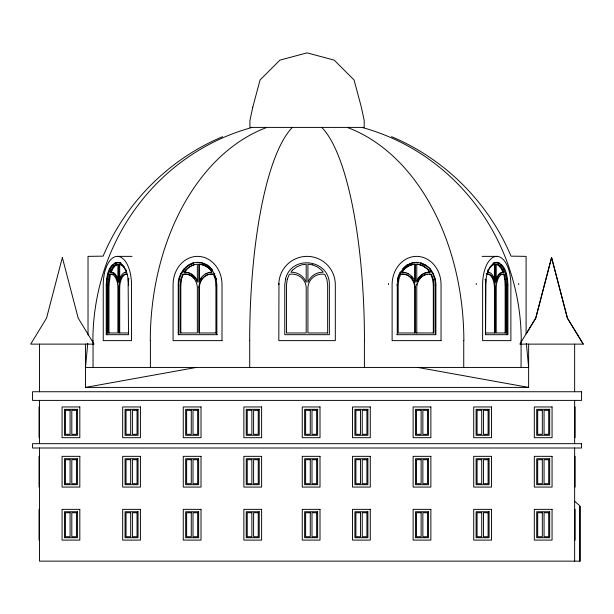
<?xml version="1.0" encoding="UTF-8"?>
<svg xmlns="http://www.w3.org/2000/svg" width="614" height="614" viewBox="0 0 614 614"><rect width="100%" height="100%" fill="white"/><g stroke="black" fill="none" stroke-linecap="round" stroke-linejoin="round"><path stroke-width="0.92" d="M388.47 284.62L388.485 283.499M129.07 278.863L128.119 278.863L128.518 334.684L106.23 334.684L106.23 285.011C106.575 276.807 108.041 263.368 118.325 262.378L114.496 263.137M115.447 263.137C108.609 267.988 107.496 277.252 107.181 285.011L107.181 334.684M109.445 274.358A14.268 7.138 -90 0 1 117.896 287.007L117.896 332.972L108.033 332.972L108.033 285.126L109.445 274.358L110.382 274.358A14.268 7.138 -90 0 1 111.364 274.12M108.97 332.972L108.97 285.126L110.382 274.358M87.764 343.41L85.499 367.441L528.631 367.441L526.359 343.41M217.402 334.684L178.237 334.684L178.237 285.011C177.63 272.455 189.112 259.354 202.252 263.007M178.789 334.684L178.789 285.011C178.797 275.755 184 266.161 193.111 263.137M182.711 274.358A14.268 12.357 -90 0 1 197.347 287.007L197.347 332.972L180.27 332.972L180.27 285.126L180.93 279.309L182.711 274.358L183.248 274.358A14.268 12.357 -90 0 1 194.285 278.234M180.808 332.972L180.808 285.126L181.475 279.309L183.248 274.358M397.273 334.684L397.273 285.011C397.051 274.12 404.987 262.554 416.584 262.378L411.879 263.007M398.141 280.974L398.325 279.309M278.817 284.62A28.252 28.252 0 0 1 307.061 256.368A28.252 28.252 0 0 1 335.313 284.62L335.313 340.632L278.817 340.632L278.963 283.499M485.582 334.684L507.901 334.684L507.901 285.011C507.494 276.883 506.297 264.58 496.757 262.378C487.217 264.58 486.019 276.883 485.605 285.011L485.605 334.684M399.031 274.397L397.427 278.863L397.972 278.863M400.643 274.358L398.87 279.309L398.202 285.126L398.202 332.972L415.279 332.972L415.279 287.007A14.268 12.357 90 0 0 400.643 274.358L400.098 274.358A14.268 12.357 90 0 1 414.742 287.007L415.279 287.007M110.259 272.24C111.502 268.717 113.874 264.764 117.896 264.22L117.896 282.217A15.795 7.898 -90 0 0 110.259 272.24L111.195 272.24A15.795 7.898 -90 0 1 118.088 279.347M111.195 272.24C112.385 268.986 114.457 265.21 118.088 264.411M495.368 264.22C491.353 264.764 488.974 268.717 487.731 272.24A15.795 7.898 -90 0 1 495.368 282.217L495.368 264.22L494.431 264.22L494.431 279.378M526.405 333.571L535.807 318.152L551.641 257.55L567.466 318.152L583.3 344.124L519.851 344.124L535.677 318.152L551.51 257.55L567.344 318.152L583.17 344.124M182.972 271.964L183.993 270.429M184.123 272.24C186.871 267.627 191.975 264.488 197.347 264.22L197.347 282.217A15.795 13.677 90 0 0 184.123 272.24L184.66 272.24A15.795 13.677 -90 0 1 197.309 280.744M184.66 272.24L186.073 270.114L189.749 266.852L194.039 264.803L193.494 264.803M400.366 271.964L399.346 273.499L399.898 273.499M415.279 264.22C409.906 264.488 404.803 267.627 402.055 272.24A15.795 13.677 -90 0 1 415.279 282.217L415.279 264.22C410.804 264.227 406.568 266.33 403.536 269.569M403.743 267.712L406.399 265.355L411.595 263.137M222.583 136.684C169.142 159.057 125.486 202.712 103.114 256.153L88.025 256.368L88.025 334.937M191.33 264.243L193.648 263.137L192.558 263.137M116.384 263.137L118.54 262.569M493.641 262.945L495.084 262.569M85.499 344.124L85.499 387.411L196.28 367.441M117.374 256.368A28.252 14.122 90 0 1 131.496 284.62L131.496 340.632L103.252 340.632L103.252 284.62A28.252 14.122 90 0 1 117.374 256.368L132.033 256.368M482.097 256.368L496.757 256.368A28.252 14.122 -90 0 1 510.879 284.62L510.879 340.632L482.627 340.632L482.627 284.62A28.252 14.122 -90 0 1 496.757 256.368M198.099 262.378L197.547 262.378C202.313 262.577 207.095 264.112 210.387 267.712M496.757 262.378L495.797 262.378L499.635 263.137M117.374 262.378L121.204 263.137M396.721 334.684L435.886 334.684L435.886 285.011C435.894 275.632 430.253 264.956 420.475 263.137L424.351 264.987M492.919 263.137L493.879 263.137M118.763 264.22C122.777 264.764 125.149 268.717 126.392 272.24A15.795 7.898 -90 0 0 118.763 282.217L118.763 264.22L119.699 264.22L119.699 279.378M198.844 264.22C204.216 264.488 209.32 267.627 212.076 272.24A15.795 13.677 -90 0 0 198.844 282.217L198.844 264.22C203.641 264.189 207.992 266.683 211.201 270.114M115.67 264.803L116.606 264.803M202.697 264.803L203.234 264.803M410.889 264.803L411.434 264.803M416.238 264.22C421.818 264.327 427.16 267.435 430.007 272.24A15.795 13.677 90 0 0 416.783 282.217L416.783 264.22L420.628 264.803M496.035 264.411L498.453 264.803L500.932 266.852L503.871 272.24A15.795 7.898 90 0 0 496.235 282.217L496.235 264.22L498.453 264.803M111.809 265.355L113.705 265.355M187.915 265.355L189.005 265.355M202.528 263.137L207.724 265.355M406.399 265.355L406.952 265.355M425.118 265.355L426.216 265.355M500.425 265.355L502.313 265.355M113.199 266.852L114.135 266.852M123.452 266.852L124.396 266.852M189.212 266.852L189.749 266.852M206.979 266.852L207.524 266.852M406.606 266.852L407.143 266.852M420.091 264.803L424.919 266.852M497.517 264.803L499.996 266.852L500.932 266.852M109.507 268.894L110.459 268.894M183.924 268.894L184.476 268.894M207.179 265.355L211.715 268.894L212.736 270.429M402.408 268.894L402.961 268.894M421.02 263.137L425.663 265.355L430.199 268.894M502.728 268.894L504.616 268.894M111.073 270.114L112.009 270.114M125.578 270.114L126.515 270.114M185.528 270.114L186.073 270.114M402.922 270.114L403.467 270.114M424.374 266.852L428.595 270.114M487.608 270.114L488.544 270.114M499.996 266.852L502.122 270.114L503.058 270.114M416.822 280.744A15.795 13.677 90 0 1 429.47 272.24L430.007 272.24M496.043 279.347A15.795 7.898 90 0 1 502.935 272.24L503.871 272.24M107.742 273.499L108.693 273.499M180.861 273.499L181.414 273.499M211.17 268.894L214.225 273.499L214.777 273.499M429.654 268.894L432.716 273.499L433.261 273.499M486.173 273.499L487.125 273.499M498.675 263.137L501.362 265.355L503.664 268.894L505.429 273.499L506.389 273.499M198.844 287.007A14.268 12.357 -90 0 1 213.488 274.358L214.025 274.358A14.268 12.357 -90 0 0 199.389 287.007L198.844 287.007L198.844 332.972L216.466 332.972M429.178 274.12A14.268 12.357 -90 0 1 430.874 274.358L431.419 274.358L433.192 279.309L433.86 285.126L433.86 332.972L416.238 332.972M502.766 274.12A14.268 7.138 90 0 1 503.749 274.358L504.685 274.358L506.089 285.126L506.089 332.972L496.196 332.972L496.235 287.007A14.268 7.138 -90 0 1 504.685 274.358M106.629 278.863L107.58 278.863M178.943 278.863L179.488 278.863M214.225 273.499L216.151 278.863L216.704 278.863M432.716 273.499L434.635 278.863L435.188 278.863M505.429 273.499L506.542 278.863L507.494 278.863M108.417 279.309L109.353 279.309M180.93 279.309L181.475 279.309M213.488 274.358L215.261 279.309L215.798 279.309M430.874 274.358L432.655 279.309L433.192 279.309M484.953 279.309L485.889 279.309L485.505 332.972M503.749 274.358L504.769 279.309L505.713 279.309M106.23 285.011L108.118 285.011M178.237 285.011L178.789 285.011M396.721 285.011L397.273 285.011M434.635 278.863L435.341 285.011L435.886 285.011M506.542 278.863L506.949 285.011L507.901 285.011M108.033 285.126L108.97 285.126M180.27 285.126L180.808 285.126M215.261 279.309L215.921 285.126L216.466 285.126M432.655 279.309L433.315 285.126L433.86 285.126M504.769 279.309L505.153 285.126L506.089 285.126M128.656 332.972L118.763 332.972L118.763 287.007L119.699 287.007A14.268 7.138 -90 0 1 126.177 274.159M487.953 274.159A14.268 7.138 90 0 1 494.431 287.007L495.368 287.007L495.368 332.972L485.467 332.972M85.499 387.411L528.631 387.411L528.631 344.124M39.48 406.959L39.043 406.959L39.043 437.69L39.48 437.69M574.643 406.959L575.088 406.959L575.088 437.69L574.643 437.69M39.48 456.34L39.043 456.34L39.043 487.071L39.48 487.071M574.643 456.34L575.088 456.34L575.088 487.071L574.643 487.071M39.48 509.359L39.043 509.359L39.043 540.097L39.48 540.097M574.643 509.359L575.088 509.359L575.088 540.097L574.643 540.097M416.031 262.378L421.565 263.137M416.323 262.5L417.981 262.754M417.85 367.441L528.631 387.411M495.582 262.569L497.739 263.137M119.047 262.569L120.482 262.945M391.54 136.684C444.981 159.057 488.644 202.712 511.009 256.153L526.098 256.368L526.098 333.985M120.252 263.137C127.098 268.026 128.242 277.328 128.618 285.126M121.917 264.803L123.153 265.824M574.643 501.277L579.447 505.468L579.447 561.142M430.13 270.429L431.151 271.964M428.058 270.114L429.47 272.24M502.122 270.114L502.935 272.24M214.324 275.187L215.207 277.658M518.584 283.499L518.799 284.62M216.151 278.863L216.857 285.011L216.857 334.684M476.195 283.499L476.31 284.62M580.391 506.228L580.391 561.142L39.48 561.142L39.48 448.005M574.643 344.124L574.643 391.74M574.643 400.397L574.643 443.676M574.643 448.005L574.643 561.142M521.079 340.632L521.079 367.441M506.949 285.011L506.949 334.684M505.153 285.126L505.153 332.972M494.431 287.007L494.431 332.972M463.739 340.632L463.739 367.441M435.341 285.011L435.341 334.684M433.315 285.126L433.315 332.972M416.783 332.972L416.783 287.007A14.268 12.357 -90 0 1 431.419 274.358M414.742 264.22L414.742 281.266M414.742 287.007L414.742 332.972M364.409 340.632L364.409 367.441M249.714 340.632L249.714 367.441M215.921 285.126L215.921 332.972M199.389 264.22L199.389 281.266M199.389 287.007L199.389 332.972M150.392 340.632L150.392 367.441M119.699 287.007L119.699 332.972M93.044 340.632L93.044 367.441M39.48 344.124L39.48 391.74M39.48 400.397L39.48 443.676M347.585 127.551A220.917 156.209 90 0 1 463.854 340.632M362.421 127.551A220.917 213.388 90 0 1 521.248 340.632M92.883 340.632A220.917 213.388 90 0 1 251.709 127.551M150.269 340.632A220.917 156.209 90 0 1 266.545 127.551M249.675 340.632A220.917 57.179 90 0 1 292.233 127.551M321.897 127.551A220.917 57.179 90 0 1 364.455 340.632M416.522 285.049A14.268 12.357 -90 0 1 416.837 283.783M417.766 281.381A14.268 12.357 -90 0 1 418.71 279.723M419.838 278.234A14.268 12.357 -90 0 1 422.578 275.87M424.136 275.041A14.268 12.357 -90 0 1 427.467 274.159M401.51 272.24A15.795 13.677 90 0 1 405.677 272.8M407.013 273.314A15.795 13.677 90 0 1 408.287 273.982M411.679 276.837A15.795 13.677 90 0 1 412.616 278.035M500.801 274.466A14.268 7.138 90 0 1 501.776 274.159M488.406 272.447A15.795 7.898 90 0 1 489.197 272.8M486.917 274.358A14.268 7.138 90 0 1 495.368 287.007M112.347 274.159A14.268 7.138 -90 0 1 113.329 274.466M124.926 272.8A15.795 7.898 -90 0 1 125.716 272.447M118.763 287.007A14.268 7.138 -90 0 1 127.213 274.358M200.678 279.347A15.795 13.677 -90 0 1 201.507 278.035M205.836 273.982A15.795 13.677 -90 0 1 207.118 273.314M208.445 272.8A15.795 13.677 -90 0 1 211.208 272.263M285.579 278.863L284.766 285.011L284.766 334.684L329.357 334.684L329.357 285.011C330.194 259.492 291.727 254.05 285.579 278.863M287.245 279.309L286.477 285.126L286.477 332.972L306.194 332.972L306.194 287.007A14.268 14.268 0 0 0 289.294 274.358L287.245 279.309M252.784 107.135L249.929 120.559L249.929 127.405L364.202 127.405L364.202 120.559L361.339 107.135L354.071 79.997L334.2 60.126L307.061 52.858L279.923 60.126L260.06 79.997L252.784 107.135M62.359 257.55L46.534 318.152L30.7 344.124L94.026 344.124L78.193 318.152L62.359 257.55M292.556 270.114L290.929 272.24A15.795 15.795 0 0 1 306.194 282.217L306.194 264.22L301.75 264.803L296.808 266.852L292.556 270.114M327.646 332.972L307.929 332.972L307.929 287.007A14.268 14.268 0 0 1 324.829 274.358L326.886 279.309L327.646 285.126L327.646 332.972M222.007 340.632L173.079 340.632L173.079 284.62A28.252 24.468 90 0 1 197.547 256.368A28.252 24.468 90 0 1 222.007 284.62L222.007 340.632M441.044 340.632L392.116 340.632L392.116 284.62A28.252 24.468 -90 0 1 416.584 256.368A28.252 24.468 -90 0 1 441.044 284.62L441.044 340.632M581.565 391.74L32.557 391.74L32.557 400.397L581.565 400.397L581.565 391.74M79.82 406.959L62.068 406.959L62.068 437.69L79.82 437.69L79.82 406.959M140.414 406.959L122.67 406.959L122.67 437.69L140.414 437.69L140.414 406.959M201.016 406.959L183.264 406.959L183.264 437.69L201.016 437.69L201.016 406.959M261.61 406.959L243.865 406.959L243.865 437.69L261.61 437.69L261.61 406.959M320.009 406.959L302.257 406.959L302.257 437.69L320.009 437.69L320.009 406.959M370.273 406.959L352.52 406.959L352.52 437.69L370.273 437.69L370.273 406.959M430.867 406.959L413.122 406.959L413.122 437.69L430.867 437.69L430.867 406.959M491.469 406.959L473.716 406.959L473.716 437.69L491.469 437.69L491.469 406.959M552.063 406.959L534.318 406.959L534.318 437.69L552.063 437.69L552.063 406.959M77.433 409.338L64.447 409.338L64.447 435.311L77.433 435.311L77.433 409.338M138.035 409.338L125.049 409.338L125.049 435.311L138.035 435.311L138.035 409.338M198.637 409.338L185.651 409.338L185.651 435.311L198.637 435.311L198.637 409.338M259.231 409.338L246.245 409.338L246.245 435.311L259.231 435.311L259.231 409.338M317.622 409.338L304.636 409.338L304.636 435.311L317.622 435.311L317.622 409.338M367.886 409.338L354.9 409.338L354.9 435.311L367.886 435.311L367.886 409.338M428.488 409.338L415.501 409.338L415.501 435.311L428.488 435.311L428.488 409.338M489.082 409.338L476.103 409.338L476.103 435.311L489.082 435.311L489.082 409.338M549.683 409.338L536.697 409.338L536.697 435.311L549.683 435.311L549.683 409.338M70.08 410.329L65.437 410.329L65.437 434.321L70.08 434.321L70.08 410.329M76.443 410.329L71.807 410.329L71.807 434.321L76.443 434.321L76.443 410.329M130.675 410.329L126.039 410.329L126.039 434.321L130.675 434.321L130.675 410.329M137.045 410.329L132.409 410.329L132.409 434.321L137.045 434.321L137.045 410.329M191.276 410.329L186.641 410.329L186.641 434.321L191.276 434.321L191.276 410.329M197.647 410.329L193.003 410.329L193.003 434.321L197.647 434.321L197.647 410.329M251.87 410.329L247.235 410.329L247.235 434.321L251.87 434.321L251.87 410.329M258.241 410.329L253.605 410.329L253.605 434.321L258.241 434.321L258.241 410.329M310.27 410.329L305.626 410.329L305.626 434.321L310.27 434.321L310.27 410.329M316.632 410.329L311.996 410.329L311.996 434.321L316.632 434.321L316.632 410.329M360.533 410.329L355.89 410.329L355.89 434.321L360.533 434.321L360.533 410.329M366.896 410.329L362.26 410.329L362.26 434.321L366.896 434.321L366.896 410.329M421.127 410.329L416.492 410.329L416.492 434.321L421.127 434.321L421.127 410.329M427.498 410.329L422.862 410.329L422.862 434.321L427.498 434.321L427.498 410.329M481.729 410.329L477.086 410.329L477.086 434.321L481.729 434.321L481.729 410.329M488.099 410.329L483.456 410.329L483.456 434.321L488.099 434.321L488.099 410.329M542.323 410.329L537.687 410.329L537.687 434.321L542.323 434.321L542.323 410.329M548.693 410.329L544.058 410.329L544.058 434.321L548.693 434.321L548.693 410.329M581.565 443.676L32.557 443.676L32.557 448.005L581.565 448.005L581.565 443.676M79.82 456.34L62.068 456.34L62.068 487.071L79.82 487.071L79.82 456.34M140.414 456.34L122.67 456.34L122.67 487.071L140.414 487.071L140.414 456.34M201.016 456.34L183.264 456.34L183.264 487.071L201.016 487.071L201.016 456.34M261.61 456.34L243.865 456.34L243.865 487.071L261.61 487.071L261.61 456.34M320.009 456.34L302.257 456.34L302.257 487.071L320.009 487.071L320.009 456.34M370.273 456.34L352.52 456.34L352.52 487.071L370.273 487.071L370.273 456.34M430.867 456.34L413.122 456.34L413.122 487.071L430.867 487.071L430.867 456.34M491.469 456.34L473.716 456.34L473.716 487.071L491.469 487.071L491.469 456.34M552.063 456.34L534.318 456.34L534.318 487.071L552.063 487.071L552.063 456.34M77.433 458.719L64.447 458.719L64.447 484.692L77.433 484.692L77.433 458.719M138.035 458.719L125.049 458.719L125.049 484.692L138.035 484.692L138.035 458.719M198.637 458.719L185.651 458.719L185.651 484.692L198.637 484.692L198.637 458.719M259.231 458.719L246.245 458.719L246.245 484.692L259.231 484.692L259.231 458.719M317.622 458.719L304.636 458.719L304.636 484.692L317.622 484.692L317.622 458.719M367.886 458.719L354.9 458.719L354.9 484.692L367.886 484.692L367.886 458.719M428.488 458.719L415.501 458.719L415.501 484.692L428.488 484.692L428.488 458.719M489.082 458.719L476.103 458.719L476.103 484.692L489.082 484.692L489.082 458.719M549.683 458.719L536.697 458.719L536.697 484.692L549.683 484.692L549.683 458.719M70.08 459.709L65.437 459.709L65.437 483.702L70.08 483.702L70.08 459.709M76.443 459.709L71.807 459.709L71.807 483.702L76.443 483.702L76.443 459.709M130.675 459.709L126.039 459.709L126.039 483.702L130.675 483.702L130.675 459.709M137.045 459.709L132.409 459.709L132.409 483.702L137.045 483.702L137.045 459.709M191.276 459.709L186.641 459.709L186.641 483.702L191.276 483.702L191.276 459.709M197.647 459.709L193.003 459.709L193.003 483.702L197.647 483.702L197.647 459.709M251.87 459.709L247.235 459.709L247.235 483.702L251.87 483.702L251.87 459.709M258.241 459.709L253.605 459.709L253.605 483.702L258.241 483.702L258.241 459.709M310.27 459.709L305.626 459.709L305.626 483.702L310.27 483.702L310.27 459.709M316.632 459.709L311.996 459.709L311.996 483.702L316.632 483.702L316.632 459.709M360.533 459.709L355.89 459.709L355.89 483.702L360.533 483.702L360.533 459.709M366.896 459.709L362.26 459.709L362.26 483.702L366.896 483.702L366.896 459.709M421.127 459.709L416.492 459.709L416.492 483.702L421.127 483.702L421.127 459.709M427.498 459.709L422.862 459.709L422.862 483.702L427.498 483.702L427.498 459.709M481.729 459.709L477.086 459.709L477.086 483.702L481.729 483.702L481.729 459.709M488.099 459.709L483.456 459.709L483.456 483.702L488.099 483.702L488.099 459.709M542.323 459.709L537.687 459.709L537.687 483.702L542.323 483.702L542.323 459.709M548.693 459.709L544.058 459.709L544.058 483.702L548.693 483.702L548.693 459.709M79.82 509.359L62.068 509.359L62.068 540.097L79.82 540.097L79.82 509.359M140.414 509.359L122.67 509.359L122.67 540.097L140.414 540.097L140.414 509.359M201.016 509.359L183.264 509.359L183.264 540.097L201.016 540.097L201.016 509.359M261.61 509.359L243.865 509.359L243.865 540.097L261.61 540.097L261.61 509.359M320.009 509.359L302.257 509.359L302.257 540.097L320.009 540.097L320.009 509.359M370.273 509.359L352.52 509.359L352.52 540.097L370.273 540.097L370.273 509.359M430.867 509.359L413.122 509.359L413.122 540.097L430.867 540.097L430.867 509.359M491.469 509.359L473.716 509.359L473.716 540.097L491.469 540.097L491.469 509.359M552.063 509.359L534.318 509.359L534.318 540.097L552.063 540.097L552.063 509.359M77.433 511.746L64.447 511.746L64.447 537.711L77.433 537.711L77.433 511.746M138.035 511.746L125.049 511.746L125.049 537.711L138.035 537.711L138.035 511.746M198.637 511.746L185.651 511.746L185.651 537.711L198.637 537.711L198.637 511.746M259.231 511.746L246.245 511.746L246.245 537.711L259.231 537.711L259.231 511.746M317.622 511.746L304.636 511.746L304.636 537.711L317.622 537.711L317.622 511.746M367.886 511.746L354.9 511.746L354.9 537.711L367.886 537.711L367.886 511.746M428.488 511.746L415.501 511.746L415.501 537.711L428.488 537.711L428.488 511.746M489.082 511.746L476.103 511.746L476.103 537.711L489.082 537.711L489.082 511.746M549.683 511.746L536.697 511.746L536.697 537.711L549.683 537.711L549.683 511.746M70.08 512.736L65.437 512.736L65.437 536.728L70.08 536.728L70.08 512.736M76.443 512.736L71.807 512.736L71.807 536.728L76.443 536.728L76.443 512.736M130.675 512.736L126.039 512.736L126.039 536.728L130.675 536.728L130.675 512.736M137.045 512.736L132.409 512.736L132.409 536.728L137.045 536.728L137.045 512.736M191.276 512.736L186.641 512.736L186.641 536.728L191.276 536.728L191.276 512.736M197.647 512.736L193.003 512.736L193.003 536.728L197.647 536.728L197.647 512.736M251.87 512.736L247.235 512.736L247.235 536.728L251.87 536.728L251.87 512.736M258.241 512.736L253.605 512.736L253.605 536.728L258.241 536.728L258.241 512.736M310.27 512.736L305.626 512.736L305.626 536.728L310.27 536.728L310.27 512.736M316.632 512.736L311.996 512.736L311.996 536.728L316.632 536.728L316.632 512.736M360.533 512.736L355.89 512.736L355.89 536.728L360.533 536.728L360.533 512.736M366.896 512.736L362.26 512.736L362.26 536.728L366.896 536.728L366.896 512.736M421.127 512.736L416.492 512.736L416.492 536.728L421.127 536.728L421.127 512.736M427.498 512.736L422.862 512.736L422.862 536.728L427.498 536.728L427.498 512.736M481.729 512.736L477.086 512.736L477.086 536.728L481.729 536.728L481.729 512.736M488.099 512.736L483.456 512.736L483.456 536.728L488.099 536.728L488.099 512.736M542.323 512.736L537.687 512.736L537.687 536.728L542.323 536.728L542.323 512.736M548.693 512.736L544.058 512.736L544.058 536.728L548.693 536.728L548.693 512.736M312.373 264.803L307.929 264.22L307.929 282.217A15.795 15.795 0 0 1 323.202 272.24L321.575 270.114L317.323 266.852L312.373 264.803"/></g></svg>
